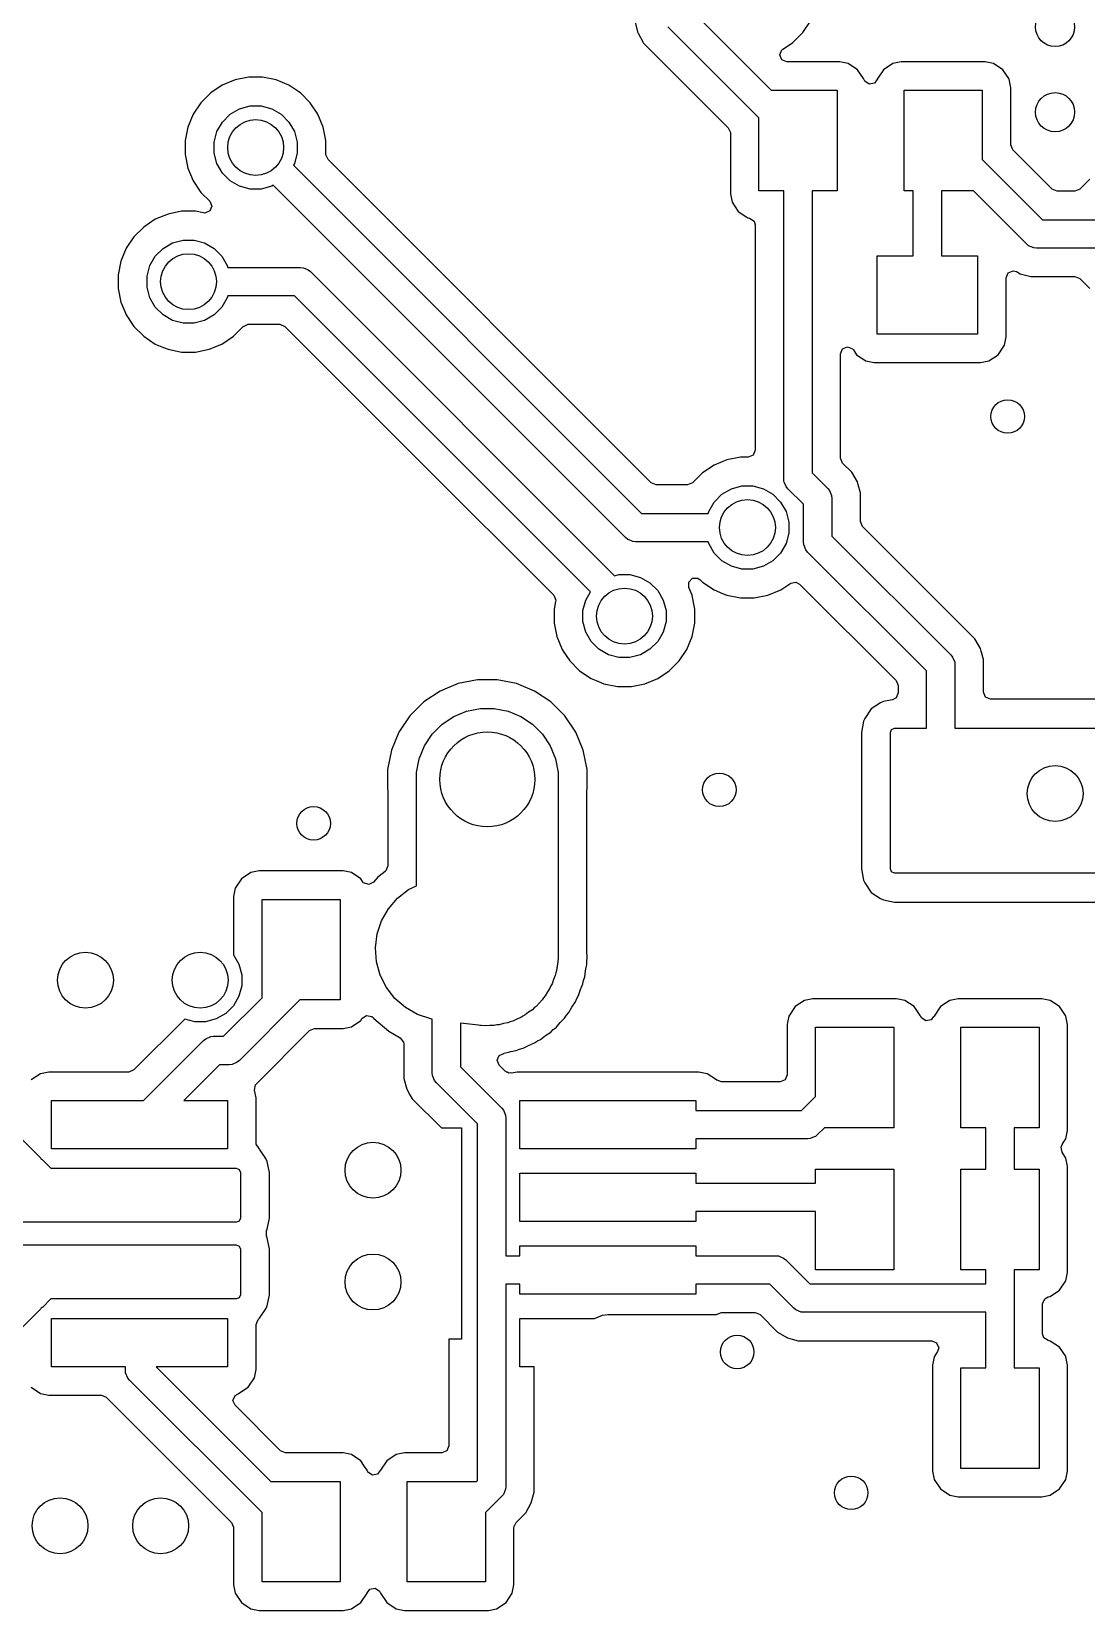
# Model space of a CAD drawing. Extents: x 97 to 200, y -158 to -52.
# Drawn here: x 107.25 to 116.68, y -105.29 to -91.17 of the extents above; entities that cross this region are included whole.
import ezdxf

# ---------------------------------------------------------------- set-up
doc = ezdxf.new("R2010")
doc.units = 0
doc.layers.add('BLACK', color=7, linetype='CONTINUOUS')

msp = doc.modelspace()

# ---------------------------------------------------------------- linework, layer by layer
at = {"layer": 'BLACK', "linetype": 'CONTINUOUS'}
for p, q in [((112.6466, -91.084373), (112.671391, -91.17689)), ((113.1551, -90.981538), (113.865161, -91.6916)), ((114.146065, -91.174883), (114.214956, -91.07178)), ((112.671391, -91.17689), (112.672599, -91.181398)), ((112.672599, -91.181398), (112.71946, -91.262565)), ((113.7531, -91.938749), (112.938297, -91.123947)), ((114.058383, -91.262565), (114.146065, -91.174883)), ((112.71946, -91.262565), (112.719461, -91.262566)), ((112.719461, -91.262566), (112.71946, -91.262566)), ((112.71946, -91.262566), (112.722823, -91.26839)), ((112.722823, -91.26839), (113.480294, -92.025861)), ((113.940708, -91.3746), (113.959014, -91.330406)), ((113.959014, -91.418794), (113.940708, -91.3746)), ((113.959014, -91.330406), (113.968485, -91.322633)), ((113.968485, -91.322633), (114.017642, -91.289787)), ((114.017642, -91.289787), (114.058383, -91.262565)), ((114.003208, -91.4371), (113.959014, -91.418794)), ((114.478167, -91.4371), (114.003208, -91.4371)), ((114.5524, -91.451865), (114.478167, -91.4371)), ((114.552402, -91.451866), (114.5524, -91.451865)), ((114.636584, -91.508115), (114.552402, -91.451866)), ((114.689174, -91.586822), (114.636584, -91.508115)), ((114.869615, -91.508115), (114.813366, -91.592297)), ((114.953796, -91.451867), (114.869615, -91.508115)), ((114.9538, -91.451865), (114.953796, -91.451867)), ((115.028031, -91.437101), (114.9538, -91.451865)), ((115.028035, -91.4371), (115.028031, -91.437101)), ((115.778167, -91.4371), (115.028035, -91.4371)), ((115.8524, -91.451865), (115.778167, -91.4371)), ((115.852402, -91.451866), (115.8524, -91.451865)), ((115.936584, -91.508115), (115.852402, -91.451866)), ((115.989174, -91.586822), (115.936584, -91.508115)), ((108.952917, -91.645745), (108.849817, -91.714634)), ((108.952919, -91.645744), (108.952917, -91.645745)), ((109.067474, -91.598293), (108.952919, -91.645744)), ((109.067481, -91.598291), (109.067474, -91.598293)), ((109.1891, -91.5741), (109.067481, -91.598291)), ((109.3131, -91.5741), (109.1891, -91.5741)), ((109.434718, -91.598291), (109.3131, -91.5741)), ((109.434725, -91.598293), (109.434718, -91.598291)), ((109.54928, -91.645744), (109.434725, -91.598293)), ((109.549282, -91.645745), (109.54928, -91.645744)), ((109.638592, -91.70542), (109.549282, -91.645745)), ((114.692834, -91.592299), (114.689174, -91.586822)), ((114.692834, -91.5923), (114.692834, -91.592299)), ((114.695188, -91.597984), (114.692834, -91.5923)), ((114.696142, -91.597588), (114.695188, -91.597984)), ((114.701096, -91.609582), (114.696142, -91.597588)), ((114.740842, -91.636199), (114.701096, -91.609582)), ((114.787768, -91.626916), (114.740842, -91.636199)), ((114.807982, -91.59673), (114.787768, -91.626916)), ((114.811011, -91.597985), (114.807982, -91.59673)), ((114.813366, -91.592297), (114.811011, -91.597985)), ((115.992834, -91.592299), (115.989174, -91.586822)), ((116.005166, -91.654304), (115.992834, -91.592299)), ((116.007598, -91.666531), (116.005166, -91.654304)), ((116.007599, -91.666535), (116.007598, -91.666531)), ((116.007599, -92.180688), (116.007599, -91.666535)), ((108.762134, -91.802317), (108.693245, -91.905417)), ((108.849817, -91.714634), (108.762134, -91.802317)), ((109.652383, -91.714635), (109.638592, -91.70542)), ((109.740065, -91.802317), (109.652383, -91.714635)), ((109.808956, -91.90542), (109.740065, -91.802317)), ((113.865161, -91.6916), (114.4531, -91.6916)), ((114.4531, -91.6916), (114.4531, -92.5916)), ((115.0531, -92.5916), (115.0531, -91.6916)), ((115.0531, -91.6916), (115.7531, -91.6916)), ((115.7531, -91.6916), (115.7531, -92.311994)), ((108.693244, -91.905419), (108.645793, -92.019974)), ((108.693245, -91.905417), (108.693244, -91.905419)), ((108.953592, -91.975314), (109.022814, -91.906092)), ((109.022814, -91.906092), (109.107594, -91.857145)), ((109.107594, -91.857145), (109.202153, -91.831808)), ((109.202153, -91.831808), (109.300047, -91.831808)), ((109.300047, -91.831808), (109.394606, -91.857145)), ((109.394606, -91.857145), (109.479386, -91.906092)), ((109.479386, -91.906092), (109.548608, -91.975314)), ((109.856409, -92.019982), (109.808956, -91.90542)), ((113.7531, -92.5916), (113.7531, -91.938749)), ((108.645791, -92.019981), (108.6216, -92.141599)), ((108.645793, -92.019974), (108.645791, -92.019981)), ((108.879308, -92.154653), (108.904645, -92.060094)), ((108.904645, -92.060094), (108.953592, -91.975314)), ((109.548608, -91.975314), (109.597555, -92.060094)), ((109.597555, -92.060094), (109.622892, -92.154653)), ((109.8806, -92.1416), (109.856409, -92.019982)), ((113.480294, -92.025861), (113.4986, -92.070055)), ((113.4986, -92.070055), (113.4986, -92.616664)), ((108.6216, -92.141599), (108.6216, -92.2656)), ((108.879308, -92.252547), (108.879308, -92.154653)), ((109.622892, -92.154653), (109.622892, -92.252547)), ((109.8806, -92.267689), (109.8806, -92.1416)), ((116.025905, -92.224882), (116.007599, -92.180688)), ((116.377816, -92.576794), (116.025905, -92.224882)), ((108.6216, -92.2656), (108.645791, -92.387218)), ((108.904645, -92.347106), (108.879308, -92.252547)), ((108.953592, -92.431886), (108.904645, -92.347106)), ((109.597555, -92.347106), (109.58901, -92.361904)), ((109.58901, -92.361904), (112.703705, -95.4766)), ((109.622892, -92.252547), (109.597555, -92.347106)), ((109.898906, -92.311883), (109.8806, -92.267689)), ((112.790817, -95.203794), (109.898906, -92.311883)), ((115.7531, -92.311994), (116.290705, -92.8496)), ((108.645791, -92.387218), (108.645793, -92.387225)), ((108.645793, -92.387225), (108.693244, -92.50178)), ((108.693244, -92.50178), (108.693245, -92.501782)), ((108.693245, -92.501782), (108.762134, -92.604882)), ((109.022814, -92.501108), (108.953592, -92.431886)), ((109.107594, -92.550055), (109.022814, -92.501108)), ((116.714815, -92.487636), (116.625658, -92.576794)), ((108.762134, -92.604882), (108.839856, -92.682604)), ((109.202153, -92.575392), (109.107594, -92.550055)), ((109.300047, -92.575392), (109.202153, -92.575392)), ((109.394606, -92.550055), (109.300047, -92.575392)), ((109.409404, -92.54151), (109.394606, -92.550055)), ((112.561297, -95.693402), (109.409404, -92.54151)), ((113.4986, -92.616664), (113.498601, -92.616668)), ((113.498601, -92.616668), (113.513365, -92.690899)), ((113.9761, -92.5916), (113.7531, -92.5916)), ((113.9761, -95.166057), (113.9761, -92.5916)), ((114.4531, -92.5916), (114.2301, -92.5916)), ((114.2301, -92.5916), (114.2301, -95.113451)), ((115.1341, -92.5916), (115.0531, -92.5916)), ((115.1341, -93.1736), (115.1341, -92.5916)), ((115.673494, -92.5916), (115.3881, -92.5916)), ((115.3881, -92.5916), (115.3881, -93.1736)), ((116.148297, -93.066402), (115.673494, -92.5916)), ((116.42201, -92.5951), (116.377816, -92.576794)), ((116.581464, -92.5951), (116.42201, -92.5951)), ((116.625658, -92.576794), (116.581464, -92.5951)), ((108.467474, -92.798293), (108.352919, -92.845744)), ((108.467481, -92.798291), (108.467474, -92.798293)), ((108.5891, -92.7741), (108.467481, -92.798291)), ((108.7131, -92.7741), (108.5891, -92.7741)), ((108.783469, -92.788097), (108.7131, -92.7741)), ((108.795662, -92.789298), (108.783469, -92.788097)), ((108.839856, -92.770992), (108.795662, -92.789298)), ((108.839856, -92.682604), (108.858162, -92.726798)), ((108.858162, -92.726798), (108.839856, -92.770992)), ((113.513365, -92.690899), (113.513367, -92.690903)), ((113.513367, -92.690903), (113.569615, -92.775084)), ((113.569615, -92.775084), (113.645749, -92.825955)), ((108.249817, -92.914634), (108.162134, -93.002317)), ((108.352917, -92.845745), (108.249817, -92.914634)), ((108.352919, -92.845744), (108.352917, -92.845745)), ((113.645749, -92.825955), (113.653799, -92.831334)), ((113.653799, -92.831334), (113.671292, -92.834813)), ((113.671292, -92.834813), (113.711066, -92.861388)), ((113.711066, -92.861388), (113.7216, -92.896112)), ((113.7216, -92.896112), (113.7216, -94.9116)), ((116.290705, -92.8496), (116.765222, -92.8496)), ((108.162134, -93.002317), (108.093245, -93.105417)), ((108.422814, -93.106092), (108.507594, -93.057145)), ((108.507594, -93.057145), (108.602153, -93.031808)), ((108.602153, -93.031808), (108.700047, -93.031808)), ((108.700047, -93.031808), (108.794606, -93.057145)), ((108.794606, -93.057145), (108.879386, -93.106092)), ((116.167542, -93.082196), (116.148297, -93.066402)), ((116.167543, -93.082197), (116.167542, -93.082196)), ((116.213324, -93.10116), (116.167543, -93.082197)), ((108.045791, -93.219981), (108.0216, -93.341599)), ((108.045793, -93.219974), (108.045791, -93.219981)), ((108.093244, -93.105419), (108.045793, -93.219974)), ((108.093245, -93.105417), (108.093244, -93.105419)), ((108.304645, -93.260094), (108.353592, -93.175314)), ((108.353592, -93.175314), (108.422814, -93.106092)), ((108.879386, -93.106092), (108.948608, -93.175314)), ((108.948608, -93.175314), (108.997555, -93.260094)), ((114.8111, -93.8736), (114.8111, -93.1736)), ((114.8111, -93.1736), (115.1341, -93.1736)), ((115.3881, -93.1736), (115.7111, -93.1736)), ((115.7111, -93.1736), (115.7111, -93.8736)), ((116.2381, -93.1036), (116.213324, -93.10116)), ((116.765222, -93.1036), (116.2381, -93.1036)), ((108.0216, -93.341599), (108.0216, -93.4656)), ((108.279308, -93.354653), (108.304645, -93.260094)), ((108.279308, -93.452547), (108.279308, -93.354653)), ((108.997555, -93.260094), (109.001978, -93.2766)), ((109.001978, -93.2766), (109.6511, -93.2766)), ((109.6511, -93.2766), (109.675876, -93.27904)), ((109.675876, -93.27904), (109.675877, -93.27904)), ((109.675877, -93.27904), (109.69484, -93.286895)), ((109.69484, -93.286895), (109.721657, -93.298003)), ((109.721657, -93.298003), (109.721658, -93.298004)), ((109.721658, -93.298004), (109.740903, -93.313797)), ((109.740903, -93.313797), (112.461741, -96.034636)), ((115.965599, -93.368041), (115.983905, -93.323848)), ((115.9656, -93.898667), (115.965599, -93.368041)), ((115.983905, -93.323848), (116.028099, -93.305542)), ((116.028099, -93.305542), (116.059346, -93.313915)), ((116.059346, -93.313915), (116.090846, -93.332101)), ((116.090846, -93.332101), (116.126297, -93.3416)), ((116.126297, -93.3416), (116.18787, -93.358099)), ((116.18787, -93.358099), (116.187873, -93.358099)), ((116.187873, -93.358099), (116.187875, -93.3581)), ((116.187875, -93.3581), (116.581464, -93.3581)), ((116.581464, -93.3581), (116.625658, -93.376406)), ((108.0216, -93.4656), (108.045791, -93.587218)), ((108.304645, -93.547106), (108.279308, -93.452547)), ((116.625658, -93.376406), (116.627134, -93.377882)), ((116.627134, -93.377882), (116.627135, -93.377883)), ((116.627135, -93.377883), (116.714817, -93.465565)), ((108.045791, -93.587218), (108.045793, -93.587225)), ((108.045793, -93.587225), (108.07999, -93.669782)), ((108.353592, -93.631886), (108.304645, -93.547106)), ((108.422814, -93.701108), (108.353592, -93.631886)), ((108.948608, -93.631886), (108.879386, -93.701108)), ((108.997555, -93.547106), (108.948608, -93.631886)), ((109.001978, -93.5306), (108.997555, -93.547106)), ((109.598494, -93.5306), (109.001978, -93.5306)), ((112.246863, -96.178968), (109.598494, -93.5306)), ((108.07999, -93.669782), (108.093244, -93.70178)), ((108.093244, -93.70178), (108.162135, -93.804883)), ((108.507594, -93.750055), (108.422814, -93.701108)), ((108.602153, -93.775392), (108.507594, -93.750055)), ((108.700047, -93.775392), (108.602153, -93.775392)), ((108.794606, -93.750055), (108.700047, -93.775392)), ((108.879386, -93.701108), (108.794606, -93.750055)), ((109.141542, -93.803406), (109.185736, -93.7851)), ((109.185736, -93.7851), (109.467189, -93.7851)), ((109.467189, -93.7851), (109.511383, -93.803406)), ((108.162135, -93.804883), (108.249817, -93.892565)), ((108.249817, -93.892565), (108.35292, -93.961456)), ((108.94928, -93.961456), (109.052383, -93.892565)), ((109.052383, -93.892565), (109.140065, -93.804883)), ((109.140065, -93.804882), (109.141542, -93.803406)), ((109.140065, -93.804883), (109.140065, -93.804882)), ((109.511383, -93.803406), (110.716282, -95.008305)), ((115.7111, -93.8736), (114.8111, -93.8736)), ((115.950834, -93.972901), (115.9656, -93.898667)), ((108.35292, -93.961456), (108.427522, -93.992357)), ((108.427522, -93.992357), (108.467474, -94.008906)), ((108.467474, -94.008906), (108.467476, -94.008906)), ((108.467476, -94.008906), (108.467482, -94.008909)), ((108.467482, -94.008909), (108.5891, -94.0331)), ((108.5891, -94.0331), (108.7131, -94.0331)), ((108.7131, -94.0331), (108.834718, -94.008909)), ((108.834718, -94.008909), (108.94928, -93.961456)), ((114.4846, -94.049081), (114.502906, -94.004887)), ((114.4846, -94.982145), (114.4846, -94.049081)), ((114.502906, -94.004887), (114.5471, -93.986581)), ((114.5471, -93.986581), (114.591294, -94.004887)), ((114.591294, -94.004887), (114.599067, -94.014358)), ((114.599067, -94.014358), (114.627615, -94.057084)), ((114.627615, -94.057084), (114.711797, -94.113333)), ((115.810401, -94.113334), (115.894584, -94.057084)), ((115.894584, -94.057084), (115.950834, -93.972901)), ((114.711797, -94.113333), (114.711799, -94.113334)), ((114.711799, -94.113334), (114.786033, -94.1281)), ((114.786033, -94.1281), (115.736166, -94.128099)), ((115.736166, -94.128099), (115.810401, -94.113334)), ((113.7216, -94.9116), (113.703294, -94.955794)), ((110.716282, -95.008305), (111.917882, -96.209904)), ((113.352917, -95.045745), (113.249817, -95.114634)), ((113.352919, -95.045744), (113.352917, -95.045745)), ((113.467474, -94.998293), (113.352919, -95.045744)), ((113.467481, -94.998291), (113.467474, -94.998293)), ((113.5891, -94.9741), (113.467481, -94.998291)), ((113.6591, -94.9741), (113.5891, -94.9741)), ((113.703294, -94.955794), (113.6591, -94.9741)), ((114.502906, -95.026339), (114.4846, -94.982145)), ((114.585371, -95.108804), (114.502906, -95.026339)), ((112.835011, -95.2221), (112.790817, -95.203794)), ((113.160658, -95.203794), (113.116464, -95.2221)), ((113.249815, -95.114636), (113.160658, -95.203794)), ((113.249817, -95.114634), (113.249815, -95.114636)), ((113.97854, -95.190833), (113.9761, -95.166057)), ((113.97854, -95.190834), (113.97854, -95.190833)), ((113.984035, -95.2041), (113.97854, -95.190834)), ((113.997503, -95.236614), (113.984035, -95.2041)), ((114.2301, -95.113451), (114.369903, -95.253255)), ((114.585374, -95.108808), (114.585371, -95.108804)), ((114.585376, -95.10881), (114.585374, -95.108808)), ((114.635602, -95.195804), (114.585376, -95.10881)), ((114.642648, -95.2221), (114.635602, -95.195804)), ((113.116464, -95.2221), (112.835011, -95.2221)), ((113.353592, -95.375314), (113.422814, -95.306092)), ((113.422814, -95.306092), (113.507594, -95.257145)), ((113.507594, -95.257145), (113.602153, -95.231808)), ((113.602153, -95.231808), (113.700047, -95.231808)), ((113.700047, -95.231808), (113.794606, -95.257145)), ((113.794606, -95.257145), (113.879386, -95.306092)), ((113.879386, -95.306092), (113.948608, -95.375314)), ((113.997504, -95.236615), (113.997503, -95.236614)), ((114.013297, -95.25586), (113.997504, -95.236615)), ((114.1531, -95.395662), (114.013297, -95.25586)), ((114.369903, -95.253255), (114.385697, -95.272499)), ((114.385697, -95.272499), (114.404082, -95.316884)), ((114.404082, -95.316884), (114.40466, -95.318281)), ((114.40466, -95.318281), (114.4071, -95.343057)), ((114.4071, -95.343057), (114.4071, -95.679994)), ((114.6616, -95.292827), (114.642648, -95.2221)), ((114.661601, -95.292833), (114.6616, -95.292827)), ((114.661601, -95.398313), (114.661601, -95.292833)), ((112.703705, -95.4766), (113.300222, -95.4766)), ((113.300222, -95.4766), (113.304645, -95.460094)), ((113.304645, -95.460094), (113.353592, -95.375314)), ((113.948608, -95.375314), (113.997555, -95.460094)), ((113.997555, -95.460094), (114.022892, -95.554653)), ((114.1531, -95.7326), (114.1531, -95.395662)), ((114.6616, -95.398326), (114.661601, -95.398313)), ((114.6616, -95.433532), (114.6616, -95.398326)), ((114.6616, -95.548689), (114.6616, -95.433532)), ((114.022892, -95.554653), (114.022892, -95.652547)), ((114.679906, -95.592883), (114.6616, -95.548689)), ((115.615347, -96.528324), (114.679906, -95.592883)), ((112.580542, -95.709196), (112.561297, -95.693402)), ((112.580543, -95.709197), (112.580542, -95.709196)), ((112.600188, -95.717334), (112.580543, -95.709197)), ((112.626323, -95.72816), (112.600188, -95.717334)), ((112.626324, -95.72816), (112.626323, -95.72816)), ((112.6511, -95.7306), (112.626324, -95.72816)), ((113.300222, -95.7306), (112.6511, -95.7306)), ((113.304645, -95.747106), (113.300222, -95.7306)), ((113.353592, -95.831886), (113.304645, -95.747106)), ((113.997555, -95.747106), (113.948608, -95.831886)), ((114.022892, -95.652547), (113.997555, -95.747106)), ((114.15554, -95.757376), (114.1531, -95.7326)), ((114.15554, -95.757377), (114.15554, -95.757376)), ((114.158929, -95.765558), (114.15554, -95.757377)), ((114.174503, -95.803157), (114.158929, -95.765558)), ((114.4071, -95.679994), (115.470902, -96.743797)), ((113.422814, -95.901108), (113.353592, -95.831886)), ((113.507594, -95.950055), (113.422814, -95.901108)), ((113.879386, -95.901108), (113.794606, -95.950055)), ((113.948608, -95.831886), (113.879386, -95.901108)), ((114.174504, -95.803158), (114.174503, -95.803157)), ((114.190297, -95.822403), (114.174504, -95.803158)), ((115.2541, -96.886205), (114.190297, -95.822403)), ((112.461741, -96.034636), (112.502153, -96.023808)), ((112.502153, -96.023808), (112.600047, -96.023808)), ((112.600047, -96.023808), (112.694606, -96.049145)), ((112.694606, -96.049145), (112.779386, -96.098092)), ((113.602153, -95.975392), (113.507594, -95.950055)), ((113.700047, -95.975392), (113.602153, -95.975392)), ((113.794606, -95.950055), (113.700047, -95.975392)), ((112.204645, -96.252094), (112.246863, -96.178968)), ((112.779386, -96.098092), (112.848608, -96.167314)), ((112.848608, -96.167314), (112.897555, -96.252094)), ((113.12616, -96.091122), (113.159985, -96.057297)), ((113.126161, -96.138957), (113.12616, -96.091122)), ((113.155548, -96.209904), (113.126161, -96.138957)), ((113.159985, -96.057297), (113.20782, -96.057296)), ((113.20782, -96.057296), (113.228097, -96.070845)), ((113.228097, -96.070845), (113.249817, -96.092565)), ((113.249817, -96.092565), (113.35292, -96.161456)), ((113.35292, -96.161456), (113.427522, -96.192357)), ((113.427522, -96.192357), (113.467474, -96.208906)), ((113.834718, -96.208909), (113.94928, -96.161456)), ((113.94928, -96.161456), (114.038605, -96.10177)), ((114.038605, -96.10177), (114.08552, -96.092439)), ((114.08552, -96.092439), (114.117521, -96.109544)), ((114.117521, -96.109544), (114.981294, -96.973317)), ((111.917882, -96.209904), (111.936188, -96.254098)), ((111.934987, -96.26629), (111.9216, -96.333597)), ((111.9216, -96.333597), (111.9216, -96.4576)), ((111.936188, -96.254098), (111.934987, -96.26629)), ((112.179308, -96.346653), (112.204645, -96.252094)), ((112.897555, -96.252094), (112.922892, -96.346653)), ((113.156409, -96.211982), (113.155548, -96.209904)), ((113.1806, -96.3336), (113.156409, -96.211982)), ((113.1806, -96.4576), (113.1806, -96.3336)), ((113.467474, -96.208906), (113.467476, -96.208906)), ((113.467476, -96.208906), (113.467482, -96.208909)), ((113.467482, -96.208909), (113.5891, -96.2331)), ((113.5891, -96.2331), (113.7131, -96.2331)), ((113.7131, -96.2331), (113.834718, -96.208909)), ((111.9216, -96.4576), (111.945791, -96.579218)), ((112.179308, -96.444547), (112.179308, -96.346653)), ((112.204645, -96.539106), (112.179308, -96.444547)), ((112.922892, -96.444547), (112.897555, -96.539106)), ((112.922892, -96.346653), (112.922892, -96.444547)), ((113.156409, -96.579218), (113.1806, -96.4576)), ((111.945791, -96.579218), (111.945793, -96.579225)), ((111.945793, -96.579225), (111.993244, -96.69378)), ((112.253592, -96.623886), (112.204645, -96.539106)), ((112.897555, -96.539106), (112.848608, -96.623886)), ((113.108956, -96.69378), (113.156409, -96.579218)), ((115.686376, -96.599353), (115.615347, -96.528324)), ((115.736601, -96.686346), (115.686376, -96.599353)), ((111.993244, -96.69378), (111.993245, -96.693782)), ((111.993245, -96.693782), (112.003615, -96.709302)), ((112.003615, -96.709302), (112.062135, -96.796883)), ((112.322814, -96.693108), (112.253592, -96.623886)), ((112.407594, -96.742055), (112.322814, -96.693108)), ((112.502153, -96.767392), (112.407594, -96.742055)), ((112.694606, -96.742055), (112.600047, -96.767392)), ((112.779386, -96.693108), (112.694606, -96.742055)), ((112.848608, -96.623886), (112.779386, -96.693108)), ((113.040065, -96.796883), (113.108956, -96.69378)), ((115.470902, -96.743797), (115.486696, -96.763042)), ((115.486696, -96.763042), (115.486697, -96.763043)), ((115.486697, -96.763043), (115.50566, -96.808824)), ((115.742752, -96.709302), (115.736601, -96.686346)), ((115.762599, -96.78337), (115.742752, -96.709302)), ((112.062135, -96.796883), (112.149817, -96.884565)), ((112.149817, -96.884565), (112.25292, -96.953456)), ((112.600047, -96.767392), (112.502153, -96.767392)), ((112.84928, -96.953456), (112.952383, -96.884565)), ((112.952383, -96.884565), (113.040065, -96.796883)), ((115.2541, -97.3994), (115.2541, -96.886205)), ((115.50566, -96.808824), (115.5081, -96.8336)), ((115.5081, -96.8336), (115.5081, -97.3994)), ((115.7626, -96.783376), (115.762599, -96.78337)), ((115.7626, -97.0774), (115.7626, -96.783376)), ((111.063914, -96.998878), (110.901579, -97.06612)), ((111.236246, -96.9646), (111.063914, -96.998878)), ((111.411954, -96.9646), (111.236246, -96.9646)), ((111.584285, -96.998878), (111.411954, -96.9646)), ((111.74662, -97.06612), (111.584285, -96.998878)), ((112.25292, -96.953456), (112.296724, -96.9716)), ((112.296724, -96.9716), (112.367474, -97.000906)), ((112.367474, -97.000906), (112.367476, -97.000906)), ((112.367476, -97.000906), (112.367482, -97.000909)), ((112.367482, -97.000909), (112.4891, -97.0251)), ((112.4891, -97.0251), (112.6131, -97.0251)), ((112.6131, -97.0251), (112.734718, -97.000909)), ((112.734718, -97.000909), (112.84928, -96.953456)), ((114.981294, -96.973317), (114.9996, -97.017511)), ((114.9996, -97.017511), (114.9996, -97.082322)), ((110.755483, -97.163737), (110.631237, -97.287983)), ((110.901576, -97.066121), (110.755483, -97.163737)), ((110.901579, -97.06612), (110.901576, -97.066121)), ((111.746623, -97.066121), (111.74662, -97.06612)), ((111.892716, -97.163737), (111.746623, -97.066121)), ((112.016962, -97.287983), (111.892716, -97.163737)), ((114.842452, -97.170523), (114.758268, -97.226775)), ((114.842454, -97.170521), (114.842452, -97.170523)), ((114.842469, -97.170515), (114.842454, -97.170521)), ((114.868696, -97.159652), (114.842469, -97.170515)), ((114.931, -97.147259), (114.868696, -97.159652)), ((114.949293, -97.14362), (114.931, -97.147259)), ((114.981294, -97.126516), (114.949293, -97.14362)), ((114.9996, -97.082322), (114.981294, -97.126516)), ((115.780906, -97.121594), (115.7626, -97.0774)), ((115.8251, -97.1399), (115.780906, -97.121594)), ((120.7612, -97.1399), (115.8251, -97.1399)), ((110.631237, -97.287983), (110.533621, -97.434076)), ((110.919674, -97.363806), (111.023585, -97.294375)), ((111.023585, -97.294375), (111.139044, -97.246551)), ((111.139044, -97.246551), (111.261614, -97.22217)), ((111.261614, -97.22217), (111.386586, -97.22217)), ((111.386586, -97.22217), (111.509156, -97.246551)), ((111.509156, -97.246551), (111.624615, -97.294375)), ((111.624615, -97.294375), (111.728526, -97.363806)), ((112.114578, -97.434076), (112.016962, -97.287983)), ((114.702018, -97.310962), (114.691152, -97.337196)), ((114.758268, -97.226775), (114.702018, -97.310962)), ((110.53362, -97.434079), (110.466378, -97.596414)), ((110.533621, -97.434076), (110.53362, -97.434079)), ((110.761875, -97.556085), (110.831306, -97.452174)), ((110.831306, -97.452174), (110.919674, -97.363806)), ((111.728526, -97.363806), (111.816894, -97.452174)), ((111.816894, -97.452174), (111.886325, -97.556085)), ((112.114578, -97.434078), (112.114578, -97.434076)), ((112.11458, -97.43408), (112.114578, -97.434078)), ((112.181821, -97.596413), (112.11458, -97.43408)), ((114.691152, -97.337196), (114.6714, -97.436499)), ((114.6714, -97.436499), (114.6714, -98.6577)), ((114.9309, -97.4365), (114.941766, -97.410266)), ((114.9309, -98.6577), (114.9309, -97.4365)), ((114.941766, -97.410266), (114.968, -97.3994)), ((114.968, -97.3994), (115.2541, -97.3994)), ((115.5081, -97.3994), (120.7612, -97.3994)), ((110.466378, -97.596414), (110.4321, -97.768745)), ((110.714051, -97.671544), (110.761875, -97.556085)), ((111.886325, -97.556085), (111.934149, -97.671544)), ((112.2161, -97.768746), (112.181821, -97.596413)), ((110.68967, -97.794114), (110.714051, -97.671544)), ((111.934149, -97.671544), (111.95853, -97.794114)), ((110.4321, -97.768745), (110.4321, -97.944453)), ((110.6891, -97.8566), (110.68967, -97.844998)), ((110.6891, -98.80856), (110.6891, -97.8566)), ((110.68967, -97.844998), (110.68967, -97.794114)), ((111.95853, -97.794114), (111.95853, -97.844998)), ((111.95853, -97.844998), (111.9591, -97.8566)), ((111.9591, -97.8566), (111.9591, -99.4266)), ((112.2161, -97.944453), (112.2161, -97.768746)), ((110.4321, -97.944453), (110.433399, -97.950983)), ((110.433399, -97.950983), (110.4346, -97.963177)), ((110.4346, -97.963177), (110.4346, -98.630323)), ((112.2136, -97.963177), (112.214801, -97.950983)), ((112.2136, -99.394874), (112.2136, -97.963177)), ((112.214801, -97.950983), (112.2161, -97.944453)), ((109.208796, -98.690867), (109.124615, -98.747115)), ((109.2088, -98.690865), (109.208796, -98.690867)), ((109.283031, -98.676101), (109.2088, -98.690865)), ((109.283035, -98.6761), (109.283031, -98.676101)), ((110.033167, -98.6761), (109.283035, -98.6761)), ((110.1074, -98.690865), (110.033167, -98.6761)), ((110.107402, -98.690866), (110.1074, -98.690865)), ((110.191584, -98.747115), (110.107402, -98.690866)), ((110.34328, -98.731845), (110.305531, -98.775402)), ((110.343287, -98.731839), (110.34328, -98.731845)), ((110.410438, -98.679683), (110.343287, -98.731839)), ((110.416294, -98.674517), (110.410438, -98.679683)), ((110.4346, -98.630323), (110.416294, -98.674517)), ((114.6714, -98.6577), (114.691152, -98.757003)), ((114.941766, -98.683934), (114.9309, -98.6577)), ((114.968, -98.6948), (114.941766, -98.683934)), ((120.7612, -98.6948), (114.968, -98.6948)), ((109.068365, -98.831299), (109.0536, -98.905532)), ((109.068366, -98.831297), (109.068365, -98.831299)), ((109.124615, -98.747115), (109.068366, -98.831297)), ((110.206334, -98.769191), (110.191584, -98.747115)), ((110.217367, -98.781698), (110.206334, -98.769191)), ((110.262753, -98.796809), (110.217367, -98.781698)), ((110.305531, -98.775402), (110.262753, -98.796809)), ((110.521305, -98.919693), (110.619616, -98.843335)), ((110.619616, -98.843335), (110.6891, -98.80856)), ((114.691152, -98.757003), (114.702015, -98.78323)), ((114.702015, -98.78323), (114.702021, -98.783245)), ((114.702021, -98.783245), (114.702023, -98.783247)), ((114.702023, -98.783247), (114.758275, -98.867431)), ((114.758275, -98.867431), (114.842463, -98.923682)), ((109.0536, -98.905532), (109.0536, -99.427032)), ((109.3081, -99.810538), (109.3081, -98.9306)), ((109.3081, -98.9306), (110.0081, -98.9306)), ((110.0081, -98.9306), (110.0081, -99.8306)), ((110.378173, -99.121932), (110.439779, -99.013764)), ((110.439779, -99.013764), (110.521305, -98.919693)), ((114.842463, -98.923682), (114.868697, -98.934548)), ((114.868697, -98.934548), (114.968, -98.9543)), ((114.968, -98.9543), (114.968001, -98.9543)), ((114.968001, -98.9543), (120.761199, -98.9543)), ((110.338852, -99.24004), (110.378173, -99.121932)), ((110.323329, -99.363551), (110.338852, -99.24004)), ((109.0536, -99.427032), (109.101555, -99.510094)), ((110.3322, -99.487716), (110.323329, -99.363551)), ((111.95887, -99.443649), (111.957872, -99.451586)), ((111.9591, -99.4266), (111.958509, -99.438609)), ((111.958509, -99.438609), (111.95887, -99.443649)), ((112.217581, -99.450598), (112.2136, -99.394874)), ((109.101555, -99.510094), (109.126892, -99.604653)), ((110.365123, -99.607765), (110.3322, -99.487716)), ((111.943347, -99.56716), (111.936183, -99.588677)), ((111.948295, -99.527784), (111.943347, -99.56716)), ((111.956042, -99.488841), (111.948295, -99.527784)), ((111.957872, -99.451586), (111.956042, -99.488841)), ((112.195732, -99.624447), (112.202699, -99.56901)), ((112.202699, -99.56901), (112.2136, -99.514208)), ((112.2136, -99.482274), (112.217581, -99.450598)), ((112.2136, -99.514208), (112.2136, -99.482274)), ((109.126892, -99.702547), (109.101555, -99.797106)), ((109.126892, -99.604653), (109.126892, -99.702547)), ((110.420835, -99.719084), (110.365123, -99.607765)), ((110.497193, -99.817395), (110.420835, -99.719084)), ((111.88412, -99.725937), (111.86206, -99.758951)), ((111.892802, -99.704976), (111.88412, -99.725937)), ((111.904027, -99.685268), (111.892802, -99.704976)), ((111.916563, -99.647611), (111.904027, -99.685268)), ((111.931757, -99.610931), (111.916563, -99.647611)), ((111.936183, -99.588677), (111.931757, -99.610931)), ((112.158031, -99.737686), (112.179417, -99.686058)), ((112.179417, -99.686058), (112.185646, -99.654741)), ((112.185646, -99.654741), (112.195732, -99.624447)), ((108.963038, -100.1556), (109.3081, -99.810538)), ((109.101555, -99.797106), (109.052608, -99.881886)), ((109.647249, -99.8306), (109.105445, -100.372403)), ((110.0081, -99.8306), (109.647249, -99.8306)), ((110.591264, -99.898921), (110.497193, -99.817395)), ((111.786887, -99.857514), (111.760895, -99.887507)), ((111.814962, -99.82944), (111.786887, -99.857514)), ((111.827568, -99.810573), (111.814962, -99.82944)), ((111.84242, -99.793436), (111.827568, -99.810573)), ((111.86206, -99.758951), (111.84242, -99.793436)), ((112.081317, -99.894401), (112.112365, -99.847936)), ((112.112365, -99.847936), (112.124586, -99.818431)), ((112.124586, -99.818431), (112.140385, -99.790692)), ((112.140385, -99.790692), (112.158031, -99.737686)), ((114.161796, -99.833867), (114.077615, -99.890115)), ((114.1618, -99.833865), (114.161796, -99.833867)), ((114.236031, -99.819101), (114.1618, -99.833865)), ((114.236035, -99.8191), (114.236031, -99.819101)), ((114.986167, -99.8191), (114.236035, -99.8191)), ((115.0604, -99.833865), (114.986167, -99.8191)), ((115.060402, -99.833866), (115.0604, -99.833865)), ((115.144584, -99.890115), (115.060402, -99.833866)), ((115.461796, -99.833867), (115.377615, -99.890115)), ((115.4618, -99.833865), (115.461796, -99.833867)), ((115.536031, -99.819101), (115.4618, -99.833865)), ((115.536035, -99.8191), (115.536031, -99.819101)), ((116.286167, -99.8191), (115.536035, -99.8191)), ((116.3604, -99.833865), (116.286167, -99.8191)), ((116.360402, -99.833866), (116.3604, -99.833865)), ((116.444584, -99.890115), (116.360402, -99.833866)), ((108.617136, -100.001539), (108.161782, -100.456894)), ((108.706153, -100.025392), (108.617136, -100.001539)), ((108.898606, -100.000055), (108.804047, -100.025392)), ((108.983386, -99.951108), (108.898606, -100.000055)), ((109.052608, -99.881886), (108.983386, -99.951108)), ((110.191584, -100.014084), (110.204589, -99.994619)), ((110.204589, -99.994619), (110.244361, -99.968044)), ((110.244361, -99.968044), (110.291278, -99.977375)), ((110.291278, -99.977375), (110.305914, -99.991002)), ((110.305914, -99.991002), (110.309344, -99.995418)), ((110.309344, -99.995418), (110.309346, -99.99542)), ((110.309346, -99.99542), (110.309348, -99.995422)), ((110.309348, -99.995422), (110.441753, -100.11017)), ((110.699432, -99.960527), (110.591264, -99.898921)), ((110.81754, -99.999848), (110.699432, -99.960527)), ((110.8311, -100.002233), (110.81754, -99.999848)), ((110.8311, -100.481388), (110.8311, -100.002233)), ((111.586755, -100.001813), (111.551264, -100.019576)), ((111.623437, -99.98662), (111.586755, -100.001813)), ((111.642299, -99.974016), (111.623437, -99.98662)), ((111.662584, -99.963865), (111.642299, -99.974016)), ((111.693931, -99.939517), (111.662584, -99.963865)), ((111.72694, -99.917462), (111.693931, -99.939517)), ((111.742982, -99.901419), (111.72694, -99.917462)), ((111.760895, -99.887507), (111.742982, -99.901419)), ((111.975509, -100.033133), (112.01502, -99.993623)), ((112.01502, -99.993623), (112.032761, -99.967071)), ((112.032761, -99.967071), (112.05367, -99.942945)), ((112.05367, -99.942945), (112.081317, -99.894401)), ((114.021365, -99.974299), (114.009977, -100.031556)), ((114.021366, -99.974297), (114.021365, -99.974299)), ((114.077615, -99.890115), (114.021366, -99.974297)), ((115.19818, -99.970327), (115.144584, -99.890115)), ((115.200834, -99.974299), (115.19818, -99.970327)), ((115.200834, -99.9743), (115.200834, -99.974299)), ((115.203188, -99.979984), (115.200834, -99.9743)), ((115.204142, -99.979588), (115.203188, -99.979984)), ((115.209096, -99.991582), (115.204142, -99.979588)), ((115.248842, -100.018199), (115.209096, -99.991582)), ((115.295768, -100.008916), (115.248842, -100.018199)), ((115.315982, -99.97873), (115.295768, -100.008916)), ((115.319011, -99.979985), (115.315982, -99.97873)), ((115.321366, -99.974297), (115.319011, -99.979985)), ((115.377615, -99.890115), (115.321366, -99.974297)), ((116.49818, -99.970327), (116.444584, -99.890115)), ((116.500834, -99.974299), (116.49818, -99.970327)), ((116.515599, -100.048534), (116.500834, -99.974299)), ((108.804047, -100.025392), (108.706153, -100.025392)), ((109.25798, -100.579785), (109.734361, -100.103405)), ((109.734361, -100.103405), (109.778555, -100.085099)), ((109.778555, -100.085099), (110.033165, -100.085099)), ((110.033165, -100.085099), (110.033166, -100.085099)), ((110.033166, -100.085099), (110.107401, -100.070334)), ((110.107401, -100.070334), (110.191584, -100.014084)), ((110.441753, -100.11017), (110.441755, -100.110171)), ((110.441755, -100.110171), (110.545032, -100.168991)), ((111.244914, -100.056643), (111.0851, -100.036557)), ((111.0851, -100.036557), (111.0851, -100.428782)), ((111.256895, -100.057554), (111.244914, -100.056643)), ((111.261859, -100.058542), (111.256895, -100.057554)), ((111.269871, -100.058542), (111.261859, -100.058542)), ((111.30705, -100.061371), (111.269871, -100.058542)), ((111.346647, -100.058542), (111.30705, -100.061371)), ((111.386341, -100.058542), (111.346647, -100.058542)), ((111.408589, -100.054116), (111.386341, -100.058542)), ((111.431216, -100.0525), (111.408589, -100.054116)), ((111.469494, -100.042001), (111.431216, -100.0525)), ((111.508431, -100.034257), (111.469494, -100.042001)), ((111.529392, -100.025574), (111.508431, -100.034257)), ((111.551264, -100.019576), (111.529392, -100.025574)), ((111.800537, -100.182836), (111.844662, -100.148564)), ((111.844662, -100.148564), (111.891123, -100.11752)), ((111.891123, -100.11752), (111.913701, -100.094941)), ((111.913701, -100.094941), (111.938918, -100.075356)), ((111.938918, -100.075356), (111.975509, -100.033133)), ((114.009977, -100.031556), (114.0066, -100.048533)), ((114.0066, -100.048533), (114.0066, -100.293408)), ((114.2611, -100.693994), (114.2611, -100.0736)), ((114.2611, -100.0736), (114.9611, -100.0736)), ((114.9611, -100.0736), (114.9611, -100.9736)), ((115.5611, -100.9736), (115.5611, -100.0736)), ((115.5611, -100.0736), (116.2611, -100.0736)), ((116.2611, -100.0736), (116.2611, -100.9736)), ((116.5156, -100.998667), (116.515599, -100.048534)), ((108.248894, -100.7297), (108.785798, -100.192797)), ((108.785798, -100.192797), (108.805042, -100.177003)), ((108.805042, -100.177003), (108.850823, -100.15804)), ((108.850823, -100.15804), (108.850824, -100.15804)), ((108.850824, -100.15804), (108.8756, -100.1556)), ((108.8756, -100.1556), (108.963038, -100.1556)), ((110.545032, -100.168991), (110.574374, -100.206769)), ((110.574374, -100.206769), (110.5766, -100.2233)), ((110.5766, -100.2233), (110.5766, -100.531617)), ((111.474873, -100.307595), (111.526605, -100.293406)), ((111.526605, -100.293406), (111.530939, -100.292383)), ((111.530939, -100.292383), (111.583558, -100.281917)), ((111.583558, -100.281917), (111.613059, -100.269697)), ((111.613059, -100.269697), (111.643849, -100.261253)), ((111.643849, -100.261253), (111.69381, -100.236248)), ((111.69381, -100.236248), (111.745436, -100.214865)), ((111.745436, -100.214865), (111.771986, -100.197124)), ((111.771986, -100.197124), (111.800537, -100.182836)), ((114.0066, -100.293408), (114.006601, -100.5016)), ((108.928205, -100.4096), (108.608106, -100.7297)), ((109.015643, -100.4096), (108.928205, -100.4096)), ((109.040419, -100.40716), (109.015643, -100.4096)), ((109.04042, -100.40716), (109.040419, -100.40716)), ((109.086201, -100.388197), (109.04042, -100.40716)), ((109.105445, -100.372403), (109.086201, -100.388197)), ((111.0851, -100.428782), (111.452003, -100.795686)), ((111.412376, -100.370253), (111.430682, -100.326059)), ((111.430682, -100.414447), (111.412376, -100.370253)), ((111.430682, -100.326059), (111.470424, -100.307912)), ((111.484354, -100.468119), (111.430682, -100.414447)), ((111.470424, -100.307912), (111.474873, -100.307595)), ((107.325896, -100.489967), (107.241715, -100.546215)), ((107.3259, -100.489965), (107.325896, -100.489967)), ((107.400131, -100.475201), (107.3259, -100.489965)), ((107.400135, -100.4752), (107.400131, -100.475201)), ((108.117588, -100.4752), (107.400135, -100.4752)), ((108.161782, -100.456894), (108.117588, -100.4752)), ((110.5766, -100.531617), (110.602598, -100.628639)), ((110.83354, -100.506164), (110.8311, -100.481388)), ((110.852503, -100.551945), (110.83354, -100.506164)), ((110.852504, -100.551946), (110.852503, -100.551945)), ((110.868297, -100.571191), (110.852504, -100.551946)), ((111.2352, -100.938093), (110.868297, -100.571191)), ((111.491044, -100.471731), (111.484354, -100.468119)), ((111.493824, -100.475891), (111.491044, -100.471731)), ((111.501622, -100.477442), (111.493824, -100.475891)), ((111.515843, -100.48512), (111.501622, -100.477442)), ((111.528302, -100.482749), (111.515843, -100.48512)), ((111.54074, -100.485224), (111.528302, -100.482749)), ((111.591131, -100.475201), (111.54074, -100.485224)), ((111.591135, -100.4752), (111.591131, -100.475201)), ((113.216067, -100.4752), (111.591135, -100.4752)), ((113.2903, -100.489965), (113.216067, -100.4752)), ((113.290301, -100.489966), (113.2903, -100.489965)), ((113.374484, -100.546216), (113.290301, -100.489966)), ((113.374485, -100.546217), (113.374484, -100.546216)), ((113.379601, -100.549636), (113.374485, -100.546217)), ((113.38041, -100.548423), (113.379601, -100.549636)), ((113.418256, -100.5641), (113.38041, -100.548423)), ((113.944101, -100.5641), (113.418256, -100.5641)), ((113.988295, -100.545794), (113.944101, -100.5641)), ((114.006601, -100.5016), (113.988295, -100.545794)), ((109.24088, -100.636163), (109.250212, -100.589251)), ((109.254499, -100.704634), (109.24088, -100.636163)), ((109.250212, -100.589251), (109.25798, -100.579785)), ((109.254499, -100.704635), (109.254499, -100.704634)), ((109.254499, -101.108695), (109.254499, -100.704635)), ((110.602598, -100.628639), (110.602598, -100.628641)), ((110.602598, -100.628641), (110.631738, -100.679112)), ((110.631738, -100.679112), (110.652823, -100.715634)), ((110.652823, -100.715634), (110.912789, -100.9756)), ((114.136494, -100.8186), (114.2611, -100.693994)), ((107.4252, -101.1615), (107.4252, -100.7297)), ((107.4252, -100.7297), (108.248894, -100.7297)), ((108.608106, -100.7297), (109, -100.7297)), ((109, -100.7297), (109, -101.1615)), ((111.452003, -100.795686), (111.467797, -100.81493)), ((111.467797, -100.81493), (111.486532, -100.86016)), ((111.6162, -101.1615), (111.6162, -100.7297)), ((111.6162, -100.7297), (113.191, -100.7297)), ((113.191, -100.7297), (113.191, -100.8186)), ((113.191, -100.8186), (114.136494, -100.8186)), ((107.048529, -100.966266), (107.325847, -101.243583)), ((110.912789, -100.9756), (111.0931, -100.9756)), ((111.0931, -100.9756), (111.0931, -102.8656)), ((111.2352, -102.1746), (111.2352, -100.938093)), ((111.486532, -100.86016), (111.48676, -100.860712)), ((111.48676, -100.860712), (111.4892, -100.885488)), ((111.4892, -100.885488), (111.4892, -102.1186)), ((114.340706, -100.9736), (114.278903, -101.035403)), ((114.9611, -100.9736), (114.340706, -100.9736)), ((115.7841, -100.9736), (115.5611, -100.9736)), ((115.7841, -101.3436), (115.7841, -100.9736)), ((116.2611, -100.9736), (116.0381, -100.9736)), ((116.0381, -100.9736), (116.0381, -101.3436)), ((116.500834, -101.072901), (116.5156, -100.998667)), ((109.255699, -101.120884), (109.254499, -101.108695)), ((109.282273, -101.16066), (109.255699, -101.120884)), ((114.1891, -101.0726), (113.191, -101.0726)), ((113.191, -101.0726), (113.191, -101.1615)), ((114.213876, -101.07016), (114.1891, -101.0726)), ((114.213877, -101.07016), (114.213876, -101.07016)), ((114.247839, -101.056092), (114.213877, -101.07016)), ((114.259657, -101.051197), (114.247839, -101.056092)), ((114.259658, -101.051196), (114.259657, -101.051197)), ((114.278903, -101.035403), (114.259658, -101.051196)), ((116.45744, -101.146408), (116.466773, -101.123876)), ((116.466773, -101.123876), (116.476917, -101.108695)), ((116.476917, -101.108695), (116.500834, -101.072901)), ((107.325847, -101.243583), (107.328428, -101.246164)), ((107.328428, -101.246164), (107.333278, -101.253422)), ((107.333278, -101.253422), (107.340535, -101.258271)), ((107.340535, -101.258271), (107.343116, -101.260852)), ((107.343116, -101.260852), (107.343116, -101.260853)), ((107.343116, -101.260853), (107.418662, -101.336398)), ((109, -101.1615), (107.4252, -101.1615)), ((109.286924, -101.163768), (109.282273, -101.16066)), ((109.286925, -101.163769), (109.286924, -101.163768)), ((109.343179, -101.247956), (109.286925, -101.163769)), ((109.343182, -101.247963), (109.343179, -101.247956)), ((109.354048, -101.274197), (109.343182, -101.247963)), ((109.3738, -101.3735), (109.354048, -101.274197)), ((113.191, -101.1615), (111.6162, -101.1615)), ((116.466772, -101.193323), (116.45744, -101.146408)), ((116.500834, -101.244299), (116.466772, -101.193323)), ((116.515599, -101.318534), (116.500834, -101.244299)), ((107.418662, -101.336398), (107.418664, -101.3364)), ((107.418664, -101.3364), (109.0772, -101.3364)), ((109.0772, -101.3364), (109.103434, -101.347266)), ((109.103434, -101.347266), (109.1143, -101.3735)), ((109.1143, -101.3735), (109.1143, -101.7819)), ((109.3738, -101.7819), (109.3738, -101.3735)), ((111.6162, -101.8115), (111.6162, -101.3797)), ((111.6162, -101.3797), (113.191, -101.3797)), ((113.191, -101.3797), (113.191, -101.4686)), ((114.2611, -101.4686), (114.2611, -101.3436)), ((114.2611, -101.3436), (114.9611, -101.3436)), ((114.9611, -101.3436), (114.9611, -102.2436)), ((115.5611, -102.2436), (115.5611, -101.3436)), ((115.5611, -101.3436), (115.7841, -101.3436)), ((116.0381, -101.3436), (116.2611, -101.3436)), ((116.2611, -101.3436), (116.2611, -102.2436)), ((116.5156, -102.268667), (116.515599, -101.318534)), ((113.191, -101.4686), (114.2611, -101.4686)), ((109.0772, -101.819), (102.926488, -101.819)), ((109.103434, -101.808134), (109.0772, -101.819)), ((109.1143, -101.7819), (109.103434, -101.808134)), ((109.354048, -101.881203), (109.3738, -101.7819)), ((113.191, -101.8115), (111.6162, -101.8115)), ((114.2611, -101.7226), (113.191, -101.7226)), ((113.191, -101.7226), (113.191, -101.8115)), ((114.2611, -102.2436), (114.2611, -101.7226)), ((109.347636, -101.896683), (109.354048, -101.881203)), ((109.347636, -101.944516), (109.347636, -101.896683)), ((109.354048, -101.959997), (109.347636, -101.944516)), ((109.3738, -102.0593), (109.354048, -101.959997)), ((102.926488, -102.0222), (109.0772, -102.0222)), ((109.0772, -102.0222), (109.103434, -102.033066)), ((109.103434, -102.033066), (109.1143, -102.0593)), ((109.1143, -102.0593), (109.1143, -102.4677)), ((109.3738, -102.4677), (109.3738, -102.0593)), ((111.4892, -102.1186), (111.6162, -102.1186)), ((111.6162, -102.1186), (111.6162, -102.0297)), ((111.6162, -102.0297), (113.191, -102.0297)), ((113.191, -102.0297), (113.191, -102.1186)), ((113.191, -102.1186), (113.903887, -102.1186)), ((113.903887, -102.1186), (113.928663, -102.12104)), ((113.928663, -102.12104), (113.928664, -102.12104)), ((113.928664, -102.12104), (113.947627, -102.128895)), ((113.947627, -102.128895), (113.974444, -102.140003)), ((111.2352, -104.130894), (111.2352, -102.1746)), ((113.974444, -102.140003), (113.974445, -102.140004)), ((113.974445, -102.140004), (113.99369, -102.155797)), ((113.99369, -102.155797), (114.208492, -102.3706)), ((114.9611, -102.2436), (114.2611, -102.2436)), ((115.7841, -102.2436), (115.5611, -102.2436)), ((115.7841, -102.3706), (115.7841, -102.2436)), ((116.2611, -102.2436), (116.0381, -102.2436)), ((116.0381, -102.2436), (116.0381, -102.5556)), ((116.500834, -102.342901), (116.5156, -102.268667)), ((111.6162, -102.3726), (111.4892, -102.3726)), ((111.4892, -102.3726), (111.4892, -104.1835)), ((111.6162, -102.4615), (111.6162, -102.3726)), ((113.851281, -102.3726), (113.191, -102.3726)), ((113.191, -102.3726), (113.191, -102.4615)), ((114.066085, -102.587403), (113.851281, -102.3726)), ((114.208492, -102.3706), (115.7841, -102.3706)), ((116.444584, -102.427084), (116.500834, -102.342901)), ((107.418663, -102.5048), (107.343117, -102.580345)), ((109.0772, -102.5048), (107.418663, -102.5048)), ((109.103434, -102.493934), (109.0772, -102.5048)), ((109.1143, -102.4677), (109.103434, -102.493934)), ((109.354048, -102.567003), (109.3738, -102.4677)), ((113.191, -102.4615), (111.6162, -102.4615)), ((116.2926, -102.548112), (116.310906, -102.503918)), ((116.2926, -102.817086), (116.2926, -102.548112)), ((116.310906, -102.503918), (116.342907, -102.486813)), ((116.342907, -102.486813), (116.360401, -102.483334)), ((116.360401, -102.483334), (116.444584, -102.427084)), ((107.325847, -102.597615), (107.048529, -102.874934)), ((107.325851, -102.597609), (107.325847, -102.597615)), ((107.328436, -102.595023), (107.325851, -102.597609)), ((107.333278, -102.587778), (107.328436, -102.595023)), ((107.340528, -102.582933), (107.333278, -102.587778)), ((107.343117, -102.580345), (107.340528, -102.582933)), ((107.4252, -103.1115), (107.4252, -102.6797)), ((107.4252, -102.6797), (109, -102.6797)), ((109, -102.6797), (109, -103.1115)), ((109.254499, -102.7325), (109.272805, -102.688307)), ((109.272805, -102.688307), (109.282269, -102.680539)), ((109.282269, -102.680539), (109.286931, -102.677425)), ((109.286931, -102.677425), (109.343182, -102.593237)), ((109.343182, -102.593237), (109.354048, -102.567003)), ((111.6162, -103.1115), (111.6162, -102.6797)), ((111.6162, -102.6797), (112.2841, -102.6797)), ((112.2841, -102.6797), (112.354827, -102.650404)), ((112.354827, -102.650404), (112.4036, -102.6456)), ((112.4036, -102.6456), (113.373562, -102.6456)), ((113.373562, -102.6456), (113.374484, -102.644984)), ((113.374484, -102.644984), (113.374485, -102.644982)), ((113.374485, -102.644982), (113.379601, -102.641564)), ((113.379601, -102.641564), (113.38041, -102.642776)), ((113.38041, -102.642776), (113.418256, -102.6271)), ((113.418256, -102.6271), (113.719976, -102.6271)), ((113.719976, -102.6271), (113.76417, -102.645406)), ((113.76417, -102.645406), (113.921634, -102.802871)), ((114.085329, -102.603197), (114.066085, -102.587403)), ((114.13111, -102.62216), (114.085329, -102.603197)), ((114.131111, -102.62216), (114.13111, -102.62216)), ((114.155887, -102.6246), (114.131111, -102.62216)), ((115.7841, -102.6246), (114.155887, -102.6246)), ((115.7841, -103.1216), (115.7841, -102.6246)), ((116.0381, -102.5556), (116.0381, -103.1216)), ((109.2545, -103.136567), (109.254499, -102.7325)), ((113.921634, -102.802871), (113.921638, -102.802874)), ((113.921638, -102.802874), (113.92164, -102.802876)), ((113.92164, -102.802876), (114.008634, -102.853102)), ((116.303131, -102.851807), (116.2926, -102.817086)), ((111.0931, -102.8656), (110.9807, -102.8656)), ((110.9807, -102.8656), (110.9807, -103.8206)), ((114.008634, -102.853102), (114.051413, -102.864564)), ((114.051413, -102.864564), (114.105657, -102.8791)), ((114.105657, -102.8791), (114.105659, -102.8791)), ((114.105659, -102.8791), (114.105662, -102.879101)), ((114.105662, -102.879101), (114.105664, -102.879101)), ((114.105664, -102.879101), (114.209937, -102.879101)), ((114.209937, -102.879101), (114.209953, -102.8791)), ((114.209953, -102.8791), (115.300119, -102.8791)), ((115.300119, -102.8791), (115.344313, -102.897406)), ((115.352086, -102.976323), (115.321366, -103.022297)), ((115.344313, -102.897406), (115.362619, -102.9416)), ((115.362619, -102.9416), (115.352086, -102.976323)), ((116.342904, -102.878384), (116.303131, -102.851807)), ((116.360397, -102.881864), (116.342904, -102.878384)), ((116.360402, -102.881866), (116.360397, -102.881864)), ((116.444584, -102.938115), (116.360402, -102.881866)), ((116.49634, -103.015574), (116.444584, -102.938115)), ((108.0856, -103.1115), (107.4252, -103.1115)), ((108.0856, -103.1421), (108.0856, -103.1115)), ((109, -103.1115), (108.361606, -103.1115)), ((108.361606, -103.1115), (109.387705, -104.1376)), ((111.7437, -103.1115), (111.6162, -103.1115)), ((111.7437, -104.129433), (111.7437, -103.1115)), ((115.321365, -103.022299), (115.3066, -103.096532)), ((115.3066, -103.096532), (115.3066, -104.046664)), ((115.321366, -103.022297), (115.321365, -103.022299)), ((116.500834, -103.022299), (116.49634, -103.015574)), ((116.515599, -103.096534), (116.500834, -103.022299)), ((116.515599, -103.433532), (116.515599, -103.096534)), ((108.08804, -103.166876), (108.0856, -103.1421)), ((108.107003, -103.212657), (108.08804, -103.166876)), ((108.107004, -103.212658), (108.107003, -103.212657)), ((108.122797, -103.231903), (108.107004, -103.212658)), ((109.3081, -104.417205), (108.122797, -103.231903)), ((109.183484, -103.294984), (109.239734, -103.210801)), ((109.239734, -103.210801), (109.2545, -103.136567)), ((115.5611, -104.0216), (115.5611, -103.1216)), ((115.5611, -103.1216), (115.7841, -103.1216)), ((116.0381, -103.1216), (116.2611, -103.1216)), ((116.2611, -103.1216), (116.2611, -104.0216)), ((107.241715, -103.294984), (107.325897, -103.351233)), ((107.325897, -103.351233), (107.325899, -103.351234)), ((107.325899, -103.351234), (107.400133, -103.366)), ((107.400133, -103.366), (107.871088, -103.365999)), ((107.871088, -103.365999), (107.915282, -103.384305)), ((107.915282, -103.384305), (109.035294, -104.504317)), ((109.048535, -103.412624), (109.066841, -103.36843)), ((109.066841, -103.36843), (109.093795, -103.354022)), ((109.093616, -103.353588), (109.098026, -103.351761)), ((109.093795, -103.354022), (109.093616, -103.353588)), ((109.098026, -103.351761), (109.098843, -103.351325)), ((109.098843, -103.351325), (109.099301, -103.351234)), ((109.099301, -103.351234), (109.183484, -103.294984)), ((109.066841, -103.456818), (109.048535, -103.412624)), ((109.474817, -103.864794), (109.066841, -103.456818)), ((116.5156, -104.046667), (116.515599, -103.433532)), ((110.9807, -103.8206), (110.962394, -103.864794)), ((109.519011, -103.8831), (109.474817, -103.864794)), ((110.033167, -103.8831), (109.519011, -103.8831)), ((110.1074, -103.897865), (110.033167, -103.8831)), ((110.107402, -103.897866), (110.1074, -103.897865)), ((110.191584, -103.954115), (110.107402, -103.897866)), ((110.224519, -104.003406), (110.191584, -103.954115)), ((110.424615, -103.954115), (110.368366, -104.038297)), ((110.508796, -103.897867), (110.424615, -103.954115)), ((110.5088, -103.897865), (110.508796, -103.897867)), ((110.583031, -103.883101), (110.5088, -103.897865)), ((110.583035, -103.8831), (110.583031, -103.883101)), ((110.9182, -103.8831), (110.583035, -103.8831)), ((110.962394, -103.864794), (110.9182, -103.8831)), ((110.247834, -104.038299), (110.224519, -104.003406)), ((110.247834, -104.038302), (110.247834, -104.038299)), ((110.250188, -104.043984), (110.247834, -104.038302)), ((110.251142, -104.043588), (110.250188, -104.043984)), ((110.256096, -104.055582), (110.251142, -104.043588)), ((110.295842, -104.082199), (110.256096, -104.055582)), ((110.342768, -104.072916), (110.295842, -104.082199)), ((110.362982, -104.04273), (110.342768, -104.072916)), ((110.366011, -104.043985), (110.362982, -104.04273)), ((110.368366, -104.038297), (110.366011, -104.043985)), ((115.3066, -104.046664), (115.306601, -104.046668)), ((115.306601, -104.046668), (115.321365, -104.120899)), ((116.2611, -104.0216), (115.5611, -104.0216)), ((116.500834, -104.120901), (116.5156, -104.046667)), ((109.387705, -104.1376), (110.0081, -104.1376)), ((110.0081, -104.1376), (110.0081, -105.0376)), ((110.6081, -105.0376), (110.6081, -104.1376)), ((110.6081, -104.1376), (111.228495, -104.1376)), ((111.228495, -104.1376), (111.2352, -104.130894)), ((111.48676, -104.208277), (111.467797, -104.254058)), ((111.4892, -104.1835), (111.48676, -104.208276)), ((111.48676, -104.208276), (111.48676, -104.208277)), ((111.717702, -104.330753), (111.743701, -104.233725)), ((111.743701, -104.129451), (111.7437, -104.129433)), ((111.743701, -104.133275), (111.743701, -104.129451)), ((111.743701, -104.233725), (111.743701, -104.133275)), ((115.321365, -104.120899), (115.321367, -104.120903)), ((115.321367, -104.120903), (115.377615, -104.205084)), ((115.377615, -104.205084), (115.461797, -104.261333)), ((116.360401, -104.261334), (116.444584, -104.205084)), ((116.444584, -104.205084), (116.500834, -104.120901)), ((111.452003, -104.273302), (111.3081, -104.417205)), ((111.467797, -104.254058), (111.452003, -104.273302)), ((111.667476, -104.417747), (111.717702, -104.330753)), ((115.461797, -104.261333), (115.461799, -104.261334)), ((115.461799, -104.261334), (115.536033, -104.2761)), ((115.536033, -104.2761), (116.286166, -104.276099)), ((116.286166, -104.276099), (116.360401, -104.261334)), ((109.035294, -104.504317), (109.0536, -104.548511)), ((109.3081, -105.0376), (109.3081, -104.417205)), ((111.3081, -104.417205), (111.3081, -105.0376)), ((111.562599, -104.54851), (111.580905, -104.504317)), ((111.580905, -104.504317), (111.667476, -104.417747)), ((109.0536, -104.548511), (109.0536, -105.062664)), ((111.5626, -105.062667), (111.562599, -104.54851)), ((109.0536, -105.062664), (109.053601, -105.062668)), ((109.053601, -105.062668), (109.068365, -105.136899)), ((110.0081, -105.0376), (109.3081, -105.0376)), ((110.27336, -105.10233), (110.320274, -105.092983)), ((110.320274, -105.092983), (110.360056, -105.119546)), ((111.3081, -105.0376), (110.6081, -105.0376)), ((111.547834, -105.136901), (111.5626, -105.062667)), ((109.068365, -105.136899), (109.068367, -105.136903)), ((109.068367, -105.136903), (109.124615, -105.221084)), ((109.124615, -105.221084), (109.208797, -105.277333)), ((110.107401, -105.277334), (110.191584, -105.221084)), ((110.191584, -105.221084), (110.247834, -105.136901)), ((110.247834, -105.136898), (110.250189, -105.131215)), ((110.247834, -105.136901), (110.247834, -105.136898)), ((110.250189, -105.131215), (110.253231, -105.132475)), ((110.253231, -105.132475), (110.27336, -105.10233)), ((110.360056, -105.119546), (110.365055, -105.131612)), ((110.365055, -105.131612), (110.366012, -105.131216)), ((110.366012, -105.131216), (110.368367, -105.136903)), ((110.368367, -105.136903), (110.424615, -105.221084)), ((110.424615, -105.221084), (110.508797, -105.277333)), ((111.407401, -105.277334), (111.491584, -105.221084)), ((111.491584, -105.221084), (111.547834, -105.136901)), ((109.208797, -105.277333), (109.208799, -105.277334)), ((109.208799, -105.277334), (109.283033, -105.2921)), ((109.283033, -105.2921), (110.033166, -105.292099)), ((110.033166, -105.292099), (110.107401, -105.277334)), ((110.508797, -105.277333), (110.508799, -105.277334)), ((110.508799, -105.277334), (110.583033, -105.2921)), ((110.583033, -105.2921), (111.333166, -105.292099)), ((111.333166, -105.292099), (111.407401, -105.277334))]:
    msp.add_line(p, q, dxfattribs=at)
at = {"layer": 'BLACK'}
for centre, radius in [((116.4041, -91.1256), 0.175), ((116.4041, -91.8876), 0.175), ((109.2511, -92.2036), 0.25), ((108.6511, -93.4036), 0.25), ((115.98, -94.61), 0.15), ((113.6511, -95.6036), 0.25), ((112.5511, -96.3956), 0.25), ((111.3241, -97.8566), 0.425), ((116.4041, -97.9836), 0.25), ((113.4, -97.95), 0.15), ((109.77, -98.25), 0.15), ((107.7281, -99.6536), 0.25), ((108.7551, -99.6536), 0.25), ((110.3011, -101.3536), 0.25), ((110.3011, -102.3536), 0.25), ((113.56, -102.98), 0.15), ((114.58, -104.24), 0.15), ((107.5011, -104.5346), 0.25), ((108.4011, -104.5346), 0.25)]:
    msp.add_circle(centre, radius, dxfattribs=at)

doc.saveas('drawing.dxf')
